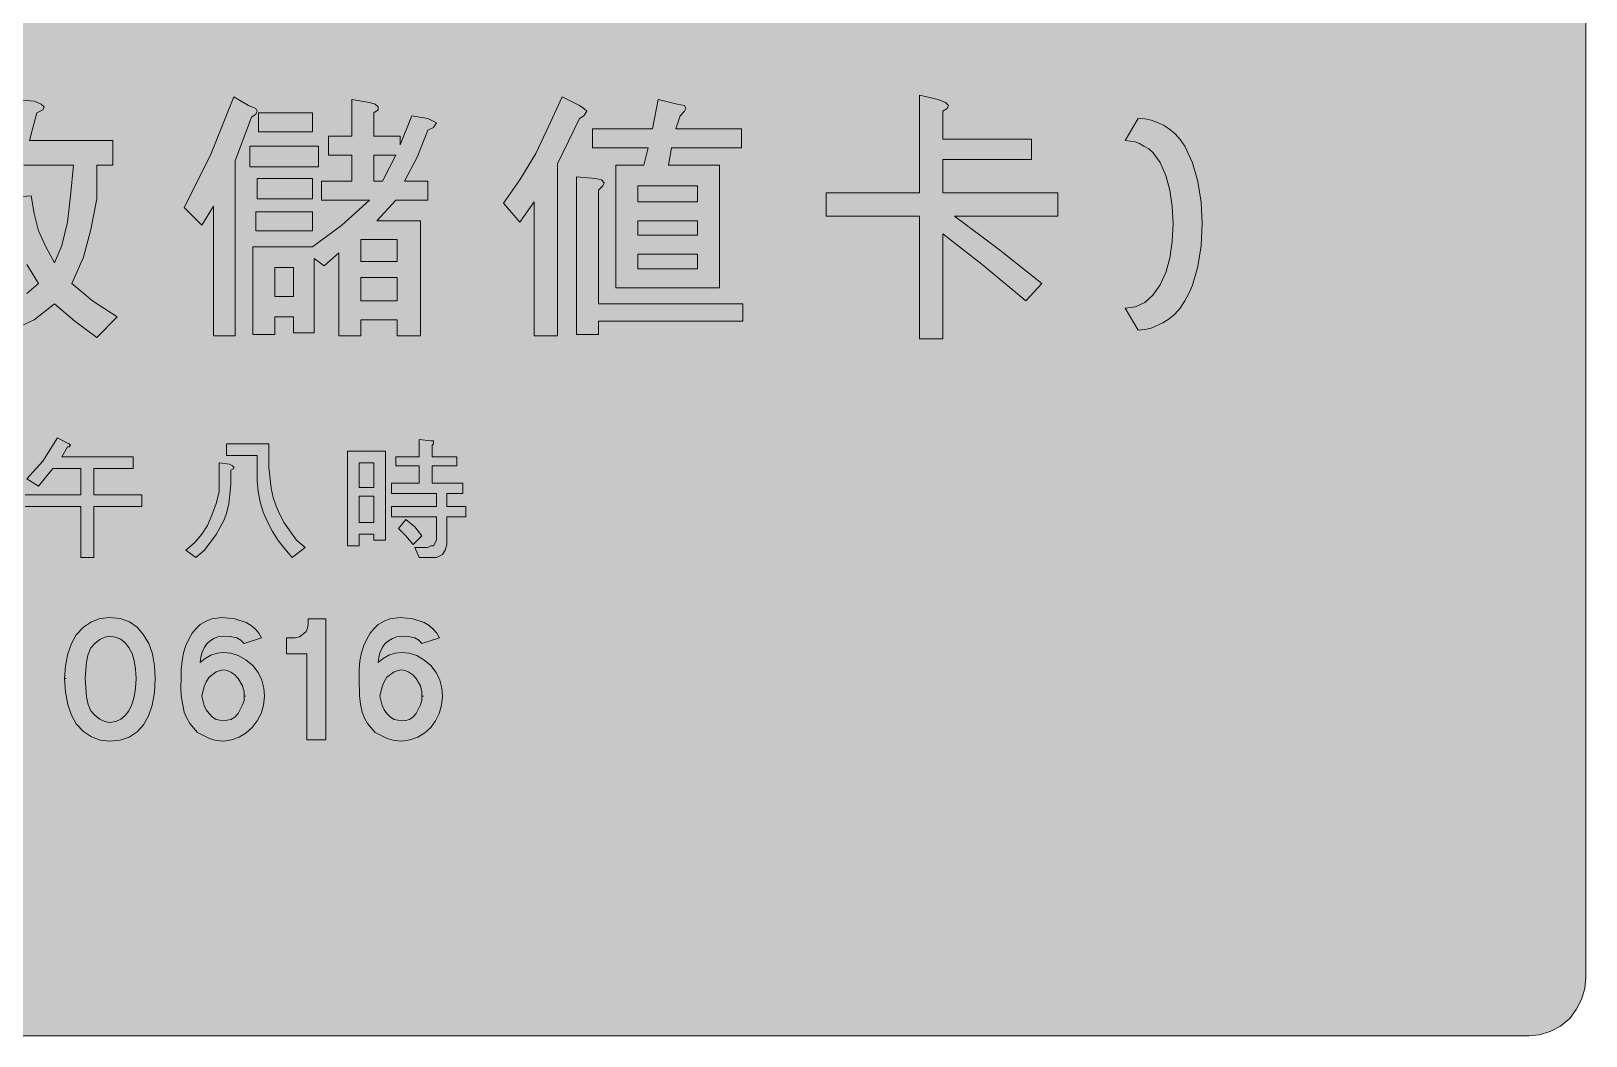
# Model space of a CAD drawing. Header units: metres. Extents: x 10 to 559, y 12 to 260.
# Drawn here: x 367.6 to 559.4, y 12.1 to 136.1 of the extents above; entities that cross this region are included whole.
import ezdxf

# ---------------------------------------------------------------- set-up
doc = ezdxf.new("R2010")
doc.units = ezdxf.units.M
for name, color, linetype, true_color in [('FILL_BLUE_0000FF', 7, 'Continuous', 0x0000ff), ('FILL_WHITE_FFFFFF', 7, 'Continuous', 0xffffff), ('STROKE_WHITE_FFFFFF', 7, 'Continuous', 0xffffff)]:
    doc.layers.add(name, color=color, linetype=linetype, true_color=true_color)

msp = doc.modelspace()

# ---------------------------------------------------------------- hatches: boundary and pattern name
at = {"layer": 'FILL_BLUE_0000FF', "true_color": 0x0000ff}
h = msp.add_hatch(color=7, dxfattribs=at)
h.dxf.hatch_style = 1
h.paths.add_polyline_path([(553.76, 259.97), (555.08, 259.58), (556.32, 258.96), (557.46, 258.12), (558.3, 256.98), (558.92, 255.74), (559.31, 254.42), (559.44, 253.08), (559.44, 19.26), (559.31, 17.91), (558.9, 16.56), (558.25, 15.32), (557.46, 14.22), (556.29, 13.28), (555.01, 12.6), (553.69, 12.2), (552.42, 12.06), (17.28, 12.06), (16.04, 12.2), (14.78, 12.6), (13.56, 13.28), (12.42, 14.22), (11.48, 15.36), (10.8, 16.61), (10.4, 17.92), (10.26, 19.26), (10.26, 253.08), (10.4, 254.41), (10.8, 255.6), (11.48, 256.93), (12.42, 258.12), (13.52, 259.07), (14.76, 259.74), (16.09, 259.99), (17.28, 260.1), (552.42, 260.1), (553.76, 259.97)])
at = {"layer": 'FILL_WHITE_FFFFFF', "true_color": 0xffffff}
h = msp.add_hatch(color=7, dxfattribs=at)
h.dxf.hatch_style = 1
h.paths.add_polyline_path([(362.16, 117.36), (363.6, 120.24), (364.68, 123.66), (365.58, 127.62), (367.92, 127.44), (368.82, 127.08), (369.18, 126.72), (369, 126.36), (368.28, 126), (367.38, 122.58), (377.64, 122.58), (377.64, 119.52), (375.66, 119.52), (375.66, 115.38), (374.94, 111.6), (374.04, 108.18), (372.6, 104.94), (375.12, 102.78), (378.18, 100.8), (375.66, 98.28), (372.96, 100.26), (370.44, 102.42), (367.92, 100.44), (363.6, 98.46), (361.62, 101.52), (363.6, 102.06), (365.4, 102.78), (367.02, 103.68), (368.46, 104.94), (367.02, 107.28), (365.94, 109.98), (365.22, 112.68), (364.86, 115.56), (367.56, 115.74), (367.92, 113.58), (368.46, 111.42), (369.36, 109.44), (370.44, 107.46), (371.34, 109.62), (372.06, 112.5), (372.42, 115.74), (372.78, 119.52), (366.66, 119.52), (365.04, 116.28), (362.7, 112.86), (360.36, 114.84), (362.16, 117.36)])
h = msp.add_hatch(color=7, dxfattribs=at)
h.dxf.hatch_style = 1
h.paths.add_polyline_path([(389.7, 120.78), (392.58, 127.98), (394.38, 126.9), (395.28, 126.54), (395.46, 126.18), (395.28, 125.82), (394.74, 125.46), (392.76, 120.06), (392.76, 98.46), (390.06, 98.46), (390.06, 114.48), (388.62, 112.14), (386.46, 114.3), (389.7, 120.78)])
h = msp.add_hatch(color=7, dxfattribs=at)
h.dxf.hatch_style = 1
h.paths.add_polyline_path([(403.38, 115.2), (403.38, 117.54), (407.16, 117.54), (407.16, 120.78), (404.28, 120.78), (404.28, 123.12), (407.16, 123.12), (407.16, 127.62), (409.32, 127.26), (410.04, 127.08), (410.4, 126.72), (410.4, 126.36), (409.86, 126), (409.86, 123.12), (413.1, 123.12), (413.1, 122.04), (414.54, 125.64), (416.52, 125.28), (417.6, 124.74), (417.24, 124.2), (416.52, 123.84), (415.26, 120.6), (413.64, 117.54), (416.52, 117.54), (416.52, 115.2), (412.56, 115.2), (410.22, 112.68), (415.62, 112.68), (415.62, 98.46), (412.74, 98.46), (412.74, 100.44), (408.24, 100.44), (408.24, 98.46), (405.54, 98.46), (405.54, 108.72), (403.74, 107.1), (402.48, 108), (402.48, 98.82), (399.96, 98.82), (399.96, 100.8), (397.62, 100.8), (397.62, 98.64), (394.92, 98.64), (394.92, 109.44), (402.3, 109.44), (405.9, 112.14), (409.32, 115.2), (403.38, 115.2)])
h.paths.add_polyline_path([(412.56, 120.78), (409.86, 120.78), (409.86, 117.54), (410.94, 117.54), (412.56, 120.78)], flags=16)
h.paths.add_polyline_path([(397.62, 103.32), (399.96, 103.32), (399.96, 106.92), (397.62, 106.92), (397.62, 103.32)], flags=16)
h.paths.add_polyline_path([(408.24, 110.34), (408.24, 107.64), (412.74, 107.64), (412.74, 110.34), (408.24, 110.34)], flags=16)
h.paths.add_polyline_path([(412.74, 105.66), (408.24, 105.66), (408.24, 102.78), (412.74, 102.78), (412.74, 105.66)], flags=16)
h = msp.add_hatch(color=7, dxfattribs=at)
h.dxf.hatch_style = 1
h.paths.add_polyline_path([(427.86, 117.72), (429.84, 120.96), (431.46, 124.38), (433.08, 127.98), (435.24, 126.9), (435.78, 126.54), (436.14, 126.18), (435.78, 125.64), (435.24, 125.28), (432.54, 119.7), (432.54, 98.46), (429.66, 98.46), (429.66, 115.02), (427.86, 112.5), (425.88, 114.84), (427.86, 117.72)])
h = msp.add_hatch(color=7, dxfattribs=at)
h.dxf.hatch_style = 1
h.paths.add_polyline_path([(448.2, 126.9), (448.38, 126.54), (448.2, 126.18), (447.66, 125.64), (447.12, 124.02), (455.22, 124.02), (455.22, 121.68), (446.58, 121.68), (446.22, 119.52), (452.52, 119.52), (452.52, 104.4), (439.74, 104.4), (439.74, 119.52), (443.16, 119.52), (443.7, 121.68), (436.86, 121.68), (436.86, 124.02), (444.24, 124.02), (444.96, 127.62), (447.3, 127.08), (448.2, 126.9)])
h.paths.add_polyline_path([(442.44, 110.88), (449.82, 110.88), (449.82, 112.68), (442.44, 112.68), (442.44, 110.88)], flags=16)
h.paths.add_polyline_path([(442.44, 108.54), (442.44, 106.74), (449.82, 106.74), (449.82, 108.54), (442.44, 108.54)], flags=16)
h.paths.add_polyline_path([(449.82, 117), (442.44, 117), (442.44, 115.02), (449.82, 115.02), (449.82, 117)], flags=16)
h = msp.add_hatch(color=7, dxfattribs=at)
h.dxf.hatch_style = 1
h.paths.add_polyline_path([(477.18, 98.1), (477.18, 113.22), (465.66, 113.22), (465.66, 116.1), (477.18, 116.1), (477.18, 128.16), (479.52, 127.62), (480.42, 127.26), (480.78, 126.9), (480.6, 126.54), (480.06, 126.18), (480.06, 122.76), (491.04, 122.76), (491.04, 120.24), (480.06, 120.24), (480.06, 116.1), (494.28, 116.1), (494.28, 113.22), (481.5, 113.22), (487.08, 109.08), (492.3, 104.94), (490.32, 102.78), (484.92, 107.28), (480.06, 111.06), (480.06, 98.1), (477.18, 98.1)])
h = msp.add_hatch(color=7, dxfattribs=at)
h.dxf.hatch_style = 1
h.paths.add_polyline_path([(402.3, 126), (402.3, 123.66), (395.64, 123.66), (395.64, 126), (402.3, 126)])
h = msp.add_hatch(color=7, dxfattribs=at)
h.dxf.hatch_style = 1
h.paths.add_polyline_path([(508.4, 114.44), (508.09, 116.44), (507.59, 118.27), (506.88, 119.88), (506.02, 121.07), (505.51, 121.53), (504.9, 121.86), (504.36, 122.2), (503.8, 122.42), (502.56, 122.58), (504.18, 125.28), (504.99, 125.23), (505.79, 125.07), (506.57, 124.81), (507.33, 124.45), (508.05, 123.97), (508.74, 123.38), (509.37, 122.68), (509.94, 121.86), (510.88, 119.81), (511.56, 117.5), (511.96, 114.98), (512.1, 112.32), (511.96, 109.56), (511.56, 107.01), (510.88, 104.73), (510.45, 103.71), (509.94, 102.78), (509.37, 101.9), (508.72, 101.16), (508.02, 100.55), (507.24, 100.08), (505.78, 99.43), (504.99, 99.24), (504.18, 99.18), (502.56, 101.88), (503.84, 102.05), (504.99, 102.58), (506, 103.47), (506.88, 104.76), (507.59, 106.27), (508.09, 108.07), (508.4, 110.1), (508.5, 112.32), (508.4, 114.44)])
h = msp.add_hatch(color=7, dxfattribs=at)
h.dxf.hatch_style = 1
h.paths.add_polyline_path([(403.02, 121.86), (403.02, 119.34), (394.56, 119.34), (394.56, 121.86), (403.02, 121.86)])
h = msp.add_hatch(color=7, dxfattribs=at)
h.dxf.hatch_style = 1
h.paths.add_polyline_path([(402.3, 117.9), (402.3, 115.38), (395.46, 115.38), (395.46, 117.9), (402.3, 117.9)])
h = msp.add_hatch(color=7, dxfattribs=at)
h.dxf.hatch_style = 1
h.paths.add_polyline_path([(437.94, 117.72), (438.3, 117.36), (438.12, 117), (437.58, 116.46), (437.58, 102.42), (455.4, 102.42), (455.4, 100.26), (437.58, 100.26), (437.58, 98.64), (434.88, 98.64), (434.88, 118.08), (437.22, 117.9), (437.94, 117.72)])
h = msp.add_hatch(color=7, dxfattribs=at)
h.dxf.hatch_style = 1
h.paths.add_polyline_path([(402.3, 113.76), (402.3, 111.42), (395.28, 111.42), (395.28, 113.76), (402.3, 113.76)])
h = msp.add_hatch(color=7, dxfattribs=at)
h.dxf.hatch_style = 1
h.paths.add_polyline_path([(369, 82.98), (370.8, 85.86), (371.88, 85.32), (372.24, 85.14), (372.42, 84.96), (372.24, 84.78), (372.06, 84.78), (371.34, 83.52), (380.16, 83.52), (380.16, 82.08), (375.3, 82.08), (375.3, 78.84), (381.24, 78.84), (381.24, 77.4), (375.3, 77.4), (375.3, 71.1), (373.68, 71.1), (373.68, 77.4), (366.84, 77.4), (366.84, 78.84), (373.68, 78.84), (373.68, 82.08), (370.26, 82.08), (368.46, 79.92), (367.02, 80.82), (369, 82.98)])
h = msp.add_hatch(color=7, dxfattribs=at)
h.dxf.hatch_style = 1
h.paths.add_polyline_path([(396.9, 85.14), (396.9, 82.26), (397.2, 79.65), (397.45, 78.51), (397.8, 77.44), (398.25, 76.41), (398.81, 75.4), (400.32, 73.26), (401.4, 72.36), (399.78, 71.1), (398.88, 72.18), (398.07, 73.22), (397.35, 74.33), (396.73, 75.5), (396.22, 76.71), (395.83, 77.97), (395.57, 79.26), (395.44, 80.57), (395.46, 81.9), (395.46, 83.7), (391.68, 83.7), (391.68, 85.14), (396.9, 85.14)])
h = msp.add_hatch(color=7, dxfattribs=at)
h.dxf.hatch_style = 1
h.paths.add_polyline_path([(415.44, 82.44), (412.56, 82.44), (412.56, 83.52), (415.44, 83.52), (415.44, 85.68), (416.88, 85.5), (417.24, 85.5), (417.24, 85.14), (417.06, 84.96), (417.06, 83.52), (420.12, 83.52), (420.12, 82.44), (417.06, 82.44), (417.06, 80.28), (420.84, 80.28), (420.84, 79.02), (418.86, 79.02), (418.86, 77.4), (421.2, 77.4), (421.2, 76.14), (418.86, 76.14), (418.86, 72.72), (418.68, 72), (418.32, 71.46), (417.6, 71.1), (415.44, 71.1), (414.9, 72.36), (416.52, 72.36), (416.88, 72.54), (417.24, 72.54), (417.6, 73.26), (417.6, 76.14), (412.02, 76.14), (412.02, 77.4), (417.6, 77.4), (417.6, 79.02), (412.02, 79.02), (412.02, 80.28), (415.44, 80.28), (415.44, 82.44)])
h = msp.add_hatch(color=7, dxfattribs=at)
h.dxf.hatch_style = 1
h.paths.add_polyline_path([(387.72, 72.9), (388.62, 73.98), (389.34, 75.06), (389.88, 76.32), (390.42, 77.76), (390.78, 79.2), (390.78, 82.8), (392.04, 82.62), (392.4, 82.44), (392.58, 82.26), (392.58, 82.08), (392.22, 81.9), (392.22, 80.1), (391.96, 77.72), (391.72, 76.7), (391.38, 75.75), (390.41, 73.94), (388.98, 72), (387.9, 71.1), (386.64, 72), (387.72, 72.9)])
h = msp.add_hatch(color=7, dxfattribs=at)
h.dxf.hatch_style = 1
h.paths.add_polyline_path([(409.86, 73.26), (409.86, 73.98), (408.06, 73.98), (408.06, 72.54), (406.62, 72.54), (406.62, 84.24), (411.3, 84.24), (411.3, 73.26), (409.86, 73.26)])
h.paths.add_polyline_path([(408.06, 82.8), (408.06, 79.74), (409.86, 79.74), (409.86, 82.8), (408.06, 82.8)], flags=16)
h.paths.add_polyline_path([(409.86, 78.66), (408.06, 78.66), (408.06, 75.42), (409.86, 75.42), (409.86, 78.66)], flags=16)
h = msp.add_hatch(color=7, dxfattribs=at)
h.dxf.hatch_style = 1
h.paths.add_polyline_path([(414.9, 74.88), (415.8, 73.8), (414.72, 72.72), (413.82, 73.8), (412.92, 74.7), (413.82, 75.78), (414.9, 74.88)])
h = msp.add_hatch(color=7, dxfattribs=at)
h.dxf.hatch_style = 1
h.paths.add_polyline_path([(372.54, 60.49), (373.14, 61.56), (374.01, 62.51), (375.01, 63.18), (376.1, 63.59), (377.28, 63.72), (378.56, 63.59), (379.69, 63.18), (380.65, 62.51), (381.42, 61.56), (382.1, 60.49), (382.54, 59.2), (382.79, 57.74), (382.86, 56.16), (382.77, 54.43), (382.49, 52.9), (382.04, 51.58), (381.42, 50.47), (380.63, 49.59), (379.67, 48.95), (378.55, 48.55), (377.28, 48.42), (376.1, 48.56), (375.01, 48.96), (374.01, 49.64), (373.14, 50.58), (372.54, 51.65), (372.08, 52.97), (371.8, 54.48), (371.7, 56.16), (371.8, 57.74), (372.08, 59.2), (372.54, 60.49)])
h.paths.add_polyline_path([(378.65, 51.14), (379.18, 51.6), (379.62, 52.2), (379.99, 52.97), (380.27, 53.91), (380.46, 54.98), (380.52, 56.16), (380.46, 57.31), (380.29, 58.34), (380.02, 59.24), (379.64, 59.99), (379.18, 60.58), (378.62, 61.02), (377.99, 61.29), (377.28, 61.38), (376.64, 61.28), (376.04, 61), (375.48, 60.54), (374.94, 59.94), (374.6, 59.17), (374.38, 58.25), (374.22, 56.16), (374.38, 53.91), (374.6, 52.97), (374.94, 52.2), (375.48, 51.6), (376.04, 51.14), (376.64, 50.86), (377.28, 50.76), (378.03, 50.86), (378.65, 51.14)], flags=16)
h = msp.add_hatch(color=7, dxfattribs=at)
h.dxf.hatch_style = 1
h.paths.add_polyline_path([(389.56, 48.76), (388.08, 49.5), (387.13, 50.63), (386.76, 51.27), (386.46, 52.02), (386.08, 54.02), (386.03, 55.08), (386.1, 56.16), (386.09, 57.28), (386.19, 58.34), (386.38, 59.33), (386.66, 60.23), (387.02, 61.04), (387.44, 61.75), (387.92, 62.35), (388.44, 62.82), (389.16, 63.25), (389.88, 63.54), (391.14, 63.72), (392.71, 63.55), (394.11, 63.07), (394.72, 62.71), (395.24, 62.28), (395.67, 61.77), (396, 61.2), (393.84, 60.48), (393.46, 60.91), (392.94, 61.2), (392.11, 61.36), (391.14, 61.38), (390.61, 61.31), (390.11, 61.13), (389.65, 60.83), (389.25, 60.44), (388.91, 59.96), (388.66, 59.41), (388.5, 58.8), (388.44, 58.14), (389.04, 58.64), (389.74, 59.04), (390.52, 59.3), (391.32, 59.4), (392.19, 59.3), (393.12, 59), (394.05, 58.49), (394.92, 57.78), (395.6, 56.91), (396.04, 55.96), (396.29, 54.97), (396.36, 54), (396.25, 52.89), (395.95, 51.86), (395.48, 50.94), (394.85, 50.13), (394.1, 49.46), (393.25, 48.94), (392.31, 48.59), (391.32, 48.42), (390.41, 48.51), (389.56, 48.76)])
h.paths.add_polyline_path([(393.84, 54.18), (393.84, 54.54), (393.66, 55.26), (393.12, 56.16), (392.69, 56.63), (392.22, 56.97), (391.75, 57.17), (391.32, 57.24), (390.89, 57.18), (390.42, 56.99), (389.52, 56.34), (389.18, 55.77), (388.93, 55.17), (388.62, 54), (388.93, 52.85), (389.18, 52.3), (389.52, 51.84), (389.95, 51.4), (390.42, 51.12), (391.32, 50.94), (392.22, 51.12), (392.69, 51.4), (393.12, 51.84), (393.66, 52.92), (393.84, 53.46), (393.84, 53.82), (393.84, 54), (393.84, 54.11), (393.84, 54.18)], flags=16)
h = msp.add_hatch(color=7, dxfattribs=at)
h.dxf.hatch_style = 1
h.paths.add_polyline_path([(401.58, 48.6), (401.58, 59.22), (399.06, 59.22), (399.06, 61.2), (400.14, 61.2), (400.68, 61.33), (401.22, 61.74), (401.46, 61.93), (401.63, 62.21), (401.76, 62.82), (401.76, 63.54), (403.92, 63.54), (403.92, 48.6), (401.58, 48.6)])
h = msp.add_hatch(color=7, dxfattribs=at)
h.dxf.hatch_style = 1
h.paths.add_polyline_path([(411.52, 48.76), (410.04, 49.5), (409.09, 50.63), (408.72, 51.27), (408.42, 52.02), (408.21, 53), (408.1, 54.02), (408.06, 56.16), (408.05, 57.28), (408.15, 58.34), (408.34, 59.33), (408.62, 60.23), (408.98, 61.04), (409.4, 61.75), (409.88, 62.35), (410.4, 62.82), (411.12, 63.25), (411.84, 63.54), (413.1, 63.72), (414.67, 63.55), (416.07, 63.07), (416.68, 62.71), (417.2, 62.28), (417.63, 61.77), (417.96, 61.2), (415.8, 60.48), (415.42, 60.91), (414.9, 61.2), (414.09, 61.36), (413.28, 61.38), (412.69, 61.31), (412.15, 61.13), (411.66, 60.83), (411.23, 60.44), (410.88, 59.96), (410.62, 59.41), (410.46, 58.8), (410.4, 58.14), (411, 58.64), (411.7, 59.04), (412.48, 59.3), (413.28, 59.4), (414.22, 59.3), (415.15, 59), (416.04, 58.49), (416.88, 57.78), (417.56, 56.91), (418, 55.96), (418.25, 54.97), (418.32, 54), (418.22, 52.89), (417.94, 51.86), (417.48, 50.94), (416.88, 50.13), (416.14, 49.46), (415.28, 48.94), (414.32, 48.59), (413.28, 48.42), (412.37, 48.51), (411.52, 48.76)])
h.paths.add_polyline_path([(415.8, 54.11), (415.8, 54.18), (415.8, 54.36), (415.8, 54.54), (415.62, 55.26), (415.08, 56.16), (414.65, 56.63), (414.18, 56.97), (413.71, 57.17), (413.28, 57.24), (412.85, 57.18), (412.38, 56.99), (411.48, 56.34), (411.14, 55.77), (410.89, 55.17), (410.58, 54), (410.89, 52.85), (411.14, 52.3), (411.48, 51.84), (411.91, 51.4), (412.38, 51.12), (413.28, 50.94), (413.79, 50.98), (414.25, 51.12), (414.67, 51.4), (415.08, 51.84), (415.62, 52.92), (415.8, 53.46), (415.8, 53.82), (415.8, 54), (415.8, 54.07), (415.8, 54.11)], flags=16)

# ---------------------------------------------------------------- linework, layer by layer
at = {"layer": 'FILL_BLUE_0000FF', "lineweight": 0, "true_color": 0x0000ff}
msp.add_lwpolyline([(17.28, 260.1), (552.42, 260.1), (553.76, 259.97), (555.08, 259.58), (556.32, 258.96), (557.46, 258.12), (558.3, 256.98), (558.92, 255.74), (559.31, 254.42), (559.44, 253.08), (559.44, 19.26), (559.31, 17.91), (558.9, 16.56), (558.25, 15.32), (557.46, 14.22), (556.29, 13.28), (555.01, 12.6), (553.69, 12.2), (552.42, 12.06), (17.28, 12.06)], dxfattribs=at)
at = {"layer": 'FILL_WHITE_FFFFFF', "lineweight": 0, "true_color": 0xffffff}
for points in [[(365.58, 127.62), (367.92, 127.44), (368.82, 127.08), (369.18, 126.72), (369, 126.36), (368.28, 126), (367.38, 122.58), (377.64, 122.58), (377.64, 119.52), (375.66, 119.52), (375.66, 115.38), (374.94, 111.6), (374.04, 108.18), (372.6, 104.94), (375.12, 102.78), (378.18, 100.8), (375.66, 98.28), (372.96, 100.26), (370.44, 102.42), (367.92, 100.44), (363.6, 98.46)], [(364.86, 115.56), (367.56, 115.74), (367.92, 113.58), (368.46, 111.42), (369.36, 109.44), (370.44, 107.46), (371.34, 109.62), (372.06, 112.5), (372.42, 115.74), (372.78, 119.52), (366.66, 119.52)], [(367.02, 103.68), (368.46, 104.94), (367.02, 107.28)], [(366.84, 78.84), (373.68, 78.84), (373.68, 82.08), (370.26, 82.08), (368.46, 79.92), (367.02, 80.82), (369, 82.98), (370.8, 85.86), (371.88, 85.32), (372.24, 85.14), (372.42, 84.96), (372.24, 84.78), (372.06, 84.78), (371.34, 83.52), (380.16, 83.52), (380.16, 82.08), (375.3, 82.08), (375.3, 78.84), (381.24, 78.84), (381.24, 77.4), (375.3, 77.4), (375.3, 71.1), (373.68, 71.1), (373.68, 77.4), (366.84, 77.4)]]:
    msp.add_lwpolyline(points, dxfattribs=at)
for points in [[(389.7, 120.78), (392.58, 127.98), (394.38, 126.9), (395.28, 126.54), (395.46, 126.18), (395.28, 125.82), (394.74, 125.46), (392.76, 120.06), (392.76, 98.46), (390.06, 98.46), (390.06, 114.48), (388.62, 112.14), (386.46, 114.3)], [(403.38, 115.2), (403.38, 117.54), (407.16, 117.54), (407.16, 120.78), (404.28, 120.78), (404.28, 123.12), (407.16, 123.12), (407.16, 127.62), (409.32, 127.26), (410.04, 127.08), (410.4, 126.72), (410.4, 126.36), (409.86, 126), (409.86, 123.12), (413.1, 123.12), (413.1, 122.04), (414.54, 125.64), (416.52, 125.28), (417.6, 124.74), (417.24, 124.2), (416.52, 123.84), (415.26, 120.6), (413.64, 117.54), (416.52, 117.54), (416.52, 115.2), (412.56, 115.2), (410.22, 112.68), (415.62, 112.68), (415.62, 98.46), (412.74, 98.46), (412.74, 100.44), (408.24, 100.44), (408.24, 98.46), (405.54, 98.46), (405.54, 108.72), (403.74, 107.1), (402.48, 108), (402.48, 98.82), (399.96, 98.82), (399.96, 100.8), (397.62, 100.8), (397.62, 98.64), (394.92, 98.64), (394.92, 109.44), (402.3, 109.44), (405.9, 112.14), (409.32, 115.2)], [(427.86, 117.72), (429.84, 120.96), (431.46, 124.38), (433.08, 127.98), (435.24, 126.9), (435.78, 126.54), (436.14, 126.18), (435.78, 125.64), (435.24, 125.28), (432.54, 119.7), (432.54, 98.46), (429.66, 98.46), (429.66, 115.02), (427.86, 112.5), (425.88, 114.84)], [(448.2, 126.9), (448.38, 126.54), (448.2, 126.18), (447.66, 125.64), (447.12, 124.02), (455.22, 124.02), (455.22, 121.68), (446.58, 121.68), (446.22, 119.52), (452.52, 119.52), (452.52, 104.4), (439.74, 104.4), (439.74, 119.52), (443.16, 119.52), (443.7, 121.68), (436.86, 121.68), (436.86, 124.02), (444.24, 124.02), (444.96, 127.62), (447.3, 127.08)], [(477.18, 98.1), (477.18, 113.22), (465.66, 113.22), (465.66, 116.1), (477.18, 116.1), (477.18, 128.16), (479.52, 127.62), (480.42, 127.26), (480.78, 126.9), (480.6, 126.54), (480.06, 126.18), (480.06, 122.76), (491.04, 122.76), (491.04, 120.24), (480.06, 120.24), (480.06, 116.1), (494.28, 116.1), (494.28, 113.22), (481.5, 113.22), (487.08, 109.08), (492.3, 104.94), (490.32, 102.78), (484.92, 107.28), (480.06, 111.06), (480.06, 98.1)], [(402.3, 126), (402.3, 123.66), (395.64, 123.66), (395.64, 126)], [(508.4, 114.44), (508.09, 116.44), (507.59, 118.27), (506.88, 119.88), (506.02, 121.07), (505.51, 121.53), (504.9, 121.86), (504.36, 122.2), (503.8, 122.42), (502.56, 122.58), (504.18, 125.28), (504.99, 125.23), (505.79, 125.07), (506.57, 124.81), (507.33, 124.45), (508.05, 123.97), (508.74, 123.38), (509.37, 122.68), (509.94, 121.86), (510.88, 119.81), (511.56, 117.5), (511.96, 114.98), (512.1, 112.32), (511.96, 109.56), (511.56, 107.01), (510.88, 104.73), (510.45, 103.71), (509.94, 102.78), (509.37, 101.9), (508.72, 101.16), (508.02, 100.55), (507.24, 100.08), (505.78, 99.43), (504.99, 99.24), (504.18, 99.18), (502.56, 101.88), (503.84, 102.05), (504.99, 102.58), (506, 103.47), (506.88, 104.76), (507.59, 106.27), (508.09, 108.07), (508.4, 110.1), (508.5, 112.32)], [(403.02, 121.86), (403.02, 119.34), (394.56, 119.34), (394.56, 121.86)], [(412.56, 120.78), (409.86, 120.78), (409.86, 117.54), (410.94, 117.54)], [(402.3, 117.9), (402.3, 115.38), (395.46, 115.38), (395.46, 117.9)], [(437.94, 117.72), (438.3, 117.36), (438.12, 117), (437.58, 116.46), (437.58, 102.42), (455.4, 102.42), (455.4, 100.26), (437.58, 100.26), (437.58, 98.64), (434.88, 98.64), (434.88, 118.08), (437.22, 117.9)], [(449.82, 117), (442.44, 117), (442.44, 115.02), (449.82, 115.02)], [(402.3, 113.76), (402.3, 111.42), (395.28, 111.42), (395.28, 113.76)], [(442.44, 110.88), (449.82, 110.88), (449.82, 112.68), (442.44, 112.68)], [(408.24, 110.34), (408.24, 107.64), (412.74, 107.64), (412.74, 110.34)], [(442.44, 108.54), (442.44, 106.74), (449.82, 106.74), (449.82, 108.54)], [(397.62, 103.32), (399.96, 103.32), (399.96, 106.92), (397.62, 106.92)], [(412.74, 105.66), (408.24, 105.66), (408.24, 102.78), (412.74, 102.78)], [(396.9, 85.14), (396.9, 82.26), (397.2, 79.65), (397.45, 78.51), (397.8, 77.44), (398.25, 76.41), (398.81, 75.4), (400.32, 73.26), (401.4, 72.36), (399.78, 71.1), (398.88, 72.18), (398.07, 73.22), (397.35, 74.33), (396.73, 75.5), (396.22, 76.71), (395.83, 77.97), (395.57, 79.26), (395.44, 80.57), (395.46, 81.9), (395.46, 83.7), (391.68, 83.7), (391.68, 85.14)], [(415.44, 82.44), (412.56, 82.44), (412.56, 83.52), (415.44, 83.52), (415.44, 85.68), (416.88, 85.5), (417.24, 85.5), (417.24, 85.14), (417.06, 84.96), (417.06, 83.52), (420.12, 83.52), (420.12, 82.44), (417.06, 82.44), (417.06, 80.28), (420.84, 80.28), (420.84, 79.02), (418.86, 79.02), (418.86, 77.4), (421.2, 77.4), (421.2, 76.14), (418.86, 76.14), (418.86, 72.72), (418.68, 72), (418.32, 71.46), (417.6, 71.1), (415.44, 71.1), (414.9, 72.36), (416.52, 72.36), (416.88, 72.54), (417.24, 72.54), (417.6, 73.26), (417.6, 76.14), (412.02, 76.14), (412.02, 77.4), (417.6, 77.4), (417.6, 79.02), (412.02, 79.02), (412.02, 80.28), (415.44, 80.28)], [(387.72, 72.9), (388.62, 73.98), (389.34, 75.06), (389.88, 76.32), (390.42, 77.76), (390.78, 79.2), (390.78, 82.8), (392.04, 82.62), (392.4, 82.44), (392.58, 82.26), (392.58, 82.08), (392.22, 81.9), (392.22, 80.1), (391.96, 77.72), (391.72, 76.7), (391.38, 75.75), (390.41, 73.94), (388.98, 72), (387.9, 71.1), (386.64, 72)], [(409.86, 73.26), (409.86, 73.98), (408.06, 73.98), (408.06, 72.54), (406.62, 72.54), (406.62, 84.24), (411.3, 84.24), (411.3, 73.26)], [(408.06, 82.8), (408.06, 79.74), (409.86, 79.74), (409.86, 82.8)], [(409.86, 78.66), (408.06, 78.66), (408.06, 75.42), (409.86, 75.42)], [(414.9, 74.88), (415.8, 73.8), (414.72, 72.72), (413.82, 73.8), (412.92, 74.7), (413.82, 75.78)], [(372.54, 60.49), (373.14, 61.56), (374.01, 62.51), (375.01, 63.18), (376.1, 63.59), (377.28, 63.72), (378.56, 63.59), (379.69, 63.18), (380.65, 62.51), (381.42, 61.56), (382.1, 60.49), (382.54, 59.2), (382.79, 57.74), (382.86, 56.16), (382.77, 54.43), (382.49, 52.9), (382.04, 51.58), (381.42, 50.47), (380.63, 49.59), (379.67, 48.95), (378.55, 48.55), (377.28, 48.42), (376.1, 48.56), (375.01, 48.96), (374.01, 49.64), (373.14, 50.58), (372.54, 51.65), (372.08, 52.97), (371.8, 54.48), (371.7, 56.16), (371.8, 57.74), (372.08, 59.2)], [(389.56, 48.76), (388.08, 49.5), (387.13, 50.63), (386.76, 51.27), (386.46, 52.02), (386.08, 54.02), (386.03, 55.08), (386.1, 56.16), (386.09, 57.28), (386.19, 58.34), (386.38, 59.33), (386.66, 60.23), (387.02, 61.04), (387.44, 61.75), (387.92, 62.35), (388.44, 62.82), (389.16, 63.25), (389.88, 63.54), (391.14, 63.72), (392.71, 63.55), (394.11, 63.07), (394.72, 62.71), (395.24, 62.28), (395.67, 61.77), (396, 61.2), (393.84, 60.48), (393.46, 60.91), (392.94, 61.2), (392.11, 61.36), (391.14, 61.38), (390.61, 61.31), (390.11, 61.13), (389.65, 60.83), (389.25, 60.44), (388.91, 59.96), (388.66, 59.41), (388.5, 58.8), (388.44, 58.14), (389.04, 58.64), (389.74, 59.04), (390.52, 59.3), (391.32, 59.4), (392.19, 59.3), (393.12, 59), (394.05, 58.49), (394.92, 57.78), (395.6, 56.91), (396.04, 55.96), (396.29, 54.97), (396.36, 54), (396.25, 52.89), (395.95, 51.86), (395.48, 50.94), (394.85, 50.13), (394.1, 49.46), (393.25, 48.94), (392.31, 48.59), (391.32, 48.42), (390.41, 48.51)], [(401.58, 48.6), (401.58, 59.22), (399.06, 59.22), (399.06, 61.2), (400.14, 61.2), (400.68, 61.33), (401.22, 61.74), (401.46, 61.93), (401.63, 62.21), (401.76, 62.82), (401.76, 63.54), (403.92, 63.54), (403.92, 48.6)], [(411.52, 48.76), (410.04, 49.5), (409.09, 50.63), (408.72, 51.27), (408.42, 52.02), (408.21, 53), (408.1, 54.02), (408.06, 56.16), (408.05, 57.28), (408.15, 58.34), (408.34, 59.33), (408.62, 60.23), (408.98, 61.04), (409.4, 61.75), (409.88, 62.35), (410.4, 62.82), (411.12, 63.25), (411.84, 63.54), (413.1, 63.72), (414.67, 63.55), (416.07, 63.07), (416.68, 62.71), (417.2, 62.28), (417.63, 61.77), (417.96, 61.2), (415.8, 60.48), (415.42, 60.91), (414.9, 61.2), (414.09, 61.36), (413.28, 61.38), (412.69, 61.31), (412.15, 61.13), (411.66, 60.83), (411.23, 60.44), (410.88, 59.96), (410.62, 59.41), (410.46, 58.8), (410.4, 58.14), (411, 58.64), (411.7, 59.04), (412.48, 59.3), (413.28, 59.4), (414.22, 59.3), (415.15, 59), (416.04, 58.49), (416.88, 57.78), (417.56, 56.91), (418, 55.96), (418.25, 54.97), (418.32, 54), (418.22, 52.89), (417.94, 51.86), (417.48, 50.94), (416.88, 50.13), (416.14, 49.46), (415.28, 48.94), (414.32, 48.59), (413.28, 48.42), (412.37, 48.51)], [(378.65, 51.14), (379.18, 51.6), (379.62, 52.2), (379.99, 52.97), (380.27, 53.91), (380.46, 54.98), (380.52, 56.16), (380.46, 57.31), (380.29, 58.34), (380.02, 59.24), (379.64, 59.99), (379.18, 60.58), (378.62, 61.02), (377.99, 61.29), (377.28, 61.38), (376.64, 61.28), (376.04, 61), (375.48, 60.54), (374.94, 59.94), (374.6, 59.17), (374.38, 58.25), (374.22, 56.16), (374.38, 53.91), (374.6, 52.97), (374.94, 52.2), (375.48, 51.6), (376.04, 51.14), (376.64, 50.86), (377.28, 50.76), (378.03, 50.86)], [(393.84, 54.18), (393.84, 54.54), (393.66, 55.26), (393.12, 56.16), (392.69, 56.63), (392.22, 56.97), (391.75, 57.17), (391.32, 57.24), (390.89, 57.18), (390.42, 56.99), (389.52, 56.34), (389.18, 55.77), (388.93, 55.17), (388.62, 54), (388.93, 52.85), (389.18, 52.3), (389.52, 51.84), (389.95, 51.4), (390.42, 51.12), (391.32, 50.94), (392.22, 51.12), (392.69, 51.4), (393.12, 51.84), (393.66, 52.92), (393.84, 53.46), (393.84, 53.82), (393.84, 54), (393.84, 54.11)], [(415.8, 54.11), (415.8, 54.18), (415.8, 54.36), (415.8, 54.54), (415.62, 55.26), (415.08, 56.16), (414.65, 56.63), (414.18, 56.97), (413.71, 57.17), (413.28, 57.24), (412.85, 57.18), (412.38, 56.99), (411.48, 56.34), (411.14, 55.77), (410.89, 55.17), (410.58, 54), (410.89, 52.85), (411.14, 52.3), (411.48, 51.84), (411.91, 51.4), (412.38, 51.12), (413.28, 50.94), (413.79, 50.98), (414.25, 51.12), (414.67, 51.4), (415.08, 51.84), (415.62, 52.92), (415.8, 53.46), (415.8, 53.82), (415.8, 54), (415.8, 54.07)]]:
    msp.add_lwpolyline(points, close=True, dxfattribs=at)
at = {"layer": 'STROKE_WHITE_FFFFFF', "lineweight": 0, "true_color": 0xffffff}
for points in [[(371.7, 56.16), (371.88, 56.16)], [(371.7, 56.16), (371.88, 56.16)], [(371.7, 56.16), (371.88, 56.16)], [(371.7, 56.16), (371.88, 56.16)], [(371.7, 56.16), (371.88, 56.16)], [(371.7, 56.16), (371.88, 56.16)], [(371.7, 56.16), (371.88, 56.16)], [(371.7, 56.16), (371.88, 56.16)], [(371.7, 56.16), (371.88, 56.16)], [(371.7, 56.16), (371.88, 56.16)], [(371.7, 56.16), (371.88, 56.16)], [(393.84, 54), (394.02, 54)], [(393.84, 54), (394.02, 54)], [(393.84, 54), (394.02, 54)], [(393.84, 54), (394.02, 54)], [(393.84, 54), (394.02, 54)], [(393.84, 54), (394.02, 54)], [(393.84, 54), (394.02, 54)], [(393.84, 54), (394.02, 54)], [(415.8, 54), (415.98, 54)], [(415.8, 54), (415.98, 54)], [(415.8, 54), (415.98, 54)], [(415.8, 54), (415.98, 54)], [(415.8, 54), (415.98, 54)], [(415.8, 54), (415.98, 54)], [(415.8, 54), (415.98, 54)], [(415.8, 54), (415.98, 54)]]:
    msp.add_lwpolyline(points, dxfattribs=at)

doc.saveas('drawing.dxf')
